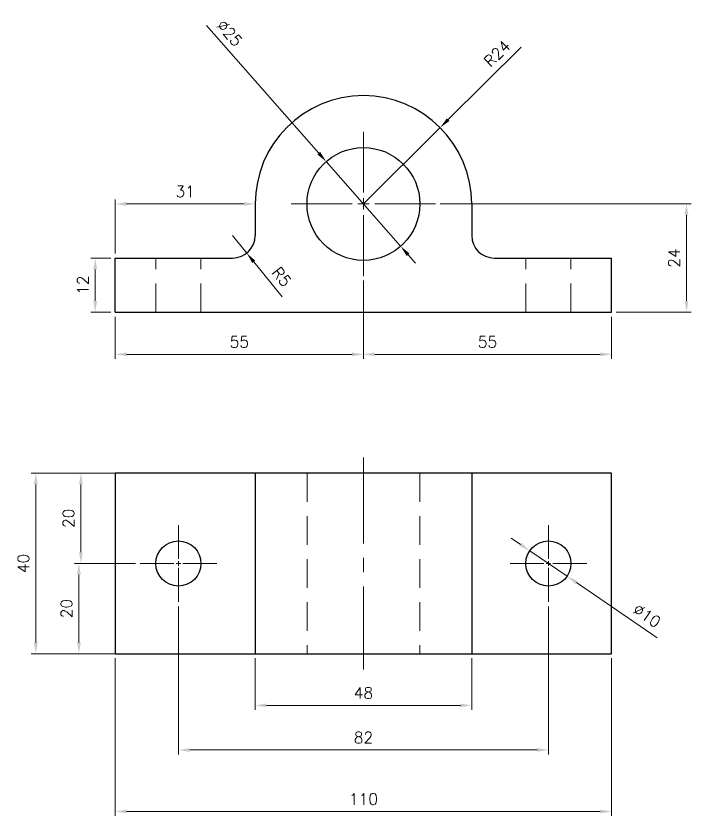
# Model space of a CAD drawing. Header units: millimetres. Extents: x 727 to 1850, y 1399 to 1703.
# Drawn here: x 1700.2 to 1849.8, y 1478.2 to 1655.5 of the extents above; entities that cross this region are included whole.
import ezdxf

# ---------------------------------------------------------------- set-up
doc = ezdxf.new("R2010")
doc.units = ezdxf.units.MM
for name, pattern in [('CENTER', [50.8, 31.75, -6.35, 6.35, -6.35]), ('CENTER2', [28.575, 19.05, -3.175, 3.175, -3.175]), ('DASHED2', [9.525, 6.35, -3.175])]:
    doc.linetypes.add(name, pattern=pattern)
for name, color, linetype, lineweight in [('CENTRO', 1, 'CENTER', 5), ('CONTORNO 1', 3, 'Continuous', 25), ('COTA', 1, 'Continuous', 13), ('TRACEJADA', 1, 'DASHED2', 13)]:
    doc.layers.add(name, color=color, linetype=linetype, lineweight=lineweight)
doc.styles.add('ROMANS', font='romans.shx')
doc.dimstyles.new('Padrão', dxfattribs={"dimtxt": 2.5, "dimasz": 2.5, "dimexe": 1, "dimexo": 1, "dimgap": 1.5, "dimtad": 1, "dimdsep": 46, "dimtxsty": 'ROMANS', "dimblk1": 'ARCHTICK', "dimblk2": 'OBLIQUE', "dimcen": 2.5, "dimclrd": 1, "dimclre": 1, "dimclrt": 2, "dimadec": 0, "dimazin": 2, "dimtfac": 1, "dimtmove": 0, "dimatfit": 3, "dimfxl": 0, "dimlwd": -1, "dimlwe": -1, "dimarcsym": 0})

# ---------------------------------------------------------------- blocks, each defined once
blk = doc.blocks.new('*U19')
at = {"layer": 'CENTRO', "color": 0, "linetype": 'CENTER2'}
for p, q in [((0, 2.5), (0, 16)), ((-16, 0), (-2.5, 0)), ((2.5, 0), (16, 0)), ((0, -16), (0, -2.5))]:
    blk.add_line(p, q, dxfattribs=at)
at = {"layer": 'CENTRO', "color": 0, "linetype": 'Continuous'}
for p, q in [((-1.25, 0), (1.25, 0)), ((0, -1.25), (0, 1.25))]:
    blk.add_line(p, q, dxfattribs=at)
blk = doc.blocks.new('*U20')
at = {"layer": 'CENTRO', "color": 0, "linetype": 'CENTER2'}
for p, q in [((0, 1), (0, 8.5)), ((-8.5, 0), (-1, 0)), ((1, 0), (8.5, 0)), ((0, -8.5), (0, -1))]:
    blk.add_line(p, q, dxfattribs=at)
at = {"layer": 'CENTRO', "color": 0, "linetype": 'Continuous'}
for p, q in [((-0.5, 0), (0.5, 0)), ((0, -0.5), (0, 0.5))]:
    blk.add_line(p, q, dxfattribs=at)
blk = doc.blocks.new('*U21')
at = {"layer": 'CENTRO', "color": 0, "linetype": 'CENTER2'}
for p, q in [((0, 1), (0, 8.5)), ((-8.5, 0), (-1, 0)), ((1, 0), (8.5, 0)), ((0, -8.5), (0, -1))]:
    blk.add_line(p, q, dxfattribs=at)
at = {"layer": 'CENTRO', "color": 0, "linetype": 'Continuous'}
for p, q in [((-0.5, 0), (0.5, 0)), ((0, -0.5), (0, 0.5))]:
    blk.add_line(p, q, dxfattribs=at)
blk = doc.blocks.new('*U22')
at = {"layer": 'CENTRO', "color": 0, "linetype": 'CENTER2'}
blk.add_line((0, 23.5), (0, -23.5), dxfattribs=at)
blk = doc.blocks.new('*D24')
at = {"layer": 'COTA', "color": 1}
for p, q in [((1722.22, 1513.15), (1722.22, 1478.19)), ((1832.22, 1513.15), (1832.22, 1478.19)), ((1724.72, 1479.19), (1829.72, 1479.19))]:
    blk.add_line(p, q, dxfattribs=at)
for points in [[(1724.72, 1479.61), (1724.72, 1478.77), (1722.22, 1479.19)], [(1829.72, 1479.61), (1829.72, 1478.77), (1832.22, 1479.19)]]:
    blk.add_solid(points, dxfattribs=at)
at = {"layer": 'Defpoints', "color": 0}
for p in [(1722.22, 1514.15), (1832.22, 1514.15), (1832.22, 1479.19)]:
    blk.add_point(p, dxfattribs=at)
at = {"layer": 'COTA', "color": 2, "insert": (1777.22, 1481.94), "char_height": 2.5, "attachment_point": 5, "style": 'ROMANS'}
blk.add_mtext('110', dxfattribs=at)
blk = doc.blocks.new('_ArchTick')
at = {"color": 0, "linetype": 'ByBlock', "const_width": 0.15}
blk.add_lwpolyline([(-0.5, -0.5), (0.5, 0.5)], dxfattribs=at)
blk = doc.blocks.new('_Oblique')
at = {"color": 0, "linetype": 'ByBlock', "lineweight": -2}
blk.add_line((-0.5, -0.5), (0.5, 0.5), dxfattribs=at)
blk = doc.blocks.new('*D25')
at = {"layer": 'COTA', "color": 1}
for p, q in [((1736.22, 1524.65), (1736.22, 1491.82)), ((1818.22, 1524.65), (1818.22, 1491.82)), ((1738.72, 1492.82), (1815.72, 1492.82))]:
    blk.add_line(p, q, dxfattribs=at)
for points in [[(1738.72, 1493.24), (1738.72, 1492.41), (1736.22, 1492.82)], [(1815.72, 1493.24), (1815.72, 1492.41), (1818.22, 1492.82)]]:
    blk.add_solid(points, dxfattribs=at)
at = {"layer": 'Defpoints', "color": 0}
for p in [(1736.22, 1525.65), (1818.22, 1525.65), (1818.22, 1492.82)]:
    blk.add_point(p, dxfattribs=at)
at = {"layer": 'COTA', "color": 2, "insert": (1777.22, 1495.57), "char_height": 2.5, "attachment_point": 5, "style": 'ROMANS'}
blk.add_mtext('82', dxfattribs=at)
blk = doc.blocks.new('*D26')
at = {"layer": 'COTA', "color": 1}
for p, q in [((1753.22, 1513.15), (1753.22, 1501.7)), ((1801.22, 1513.15), (1801.22, 1501.7)), ((1755.72, 1502.7), (1798.72, 1502.7))]:
    blk.add_line(p, q, dxfattribs=at)
for points in [[(1755.72, 1503.11), (1755.72, 1502.28), (1753.22, 1502.7)], [(1798.72, 1503.11), (1798.72, 1502.28), (1801.22, 1502.7)]]:
    blk.add_solid(points, dxfattribs=at)
at = {"layer": 'Defpoints', "color": 0}
for p in [(1753.22, 1514.15), (1801.22, 1514.15), (1801.22, 1502.7)]:
    blk.add_point(p, dxfattribs=at)
at = {"layer": 'COTA', "color": 2, "insert": (1777.22, 1505.45), "char_height": 2.5, "attachment_point": 5, "style": 'ROMANS'}
blk.add_mtext('48', dxfattribs=at)
blk = doc.blocks.new('*D27')
at = {"layer": 'COTA', "color": 1}
for p, q in [((1812.02, 1538.37), (1809.95, 1539.78)), ((1814.08, 1536.97), (1822.35, 1531.33)), ((1842.35, 1517.69), (1824.41, 1529.92))]:
    blk.add_line(p, q, dxfattribs=at)
for points in [[(1812.25, 1538.72), (1811.78, 1538.03), (1814.08, 1536.97)], [(1824.65, 1530.27), (1824.18, 1529.58), (1822.35, 1531.33)]]:
    blk.add_solid(points, dxfattribs=at)
at = {"layer": 'Defpoints', "color": 0}
for p in [(1814.08, 1536.97), (1822.35, 1531.33)]:
    blk.add_point(p, dxfattribs=at)
at = {"layer": 'COTA', "color": 2, "insert": (1840.06, 1522.58), "char_height": 2.5, "attachment_point": 5, "rotation": 325.7064, "style": 'ROMANS'}
blk.add_mtext('∅10', dxfattribs=at)
blk = doc.blocks.new('*D28')
at = {"layer": 'COTA', "color": 1}
for p, q in [((1721.22, 1554.15), (1703.6, 1554.15)), ((1704.6, 1551.65), (1704.6, 1516.65)), ((1721.22, 1514.15), (1703.6, 1514.15))]:
    blk.add_line(p, q, dxfattribs=at)
for points in [[(1704.19, 1551.65), (1705.02, 1551.65), (1704.6, 1554.15)], [(1704.19, 1516.65), (1705.02, 1516.65), (1704.6, 1514.15)]]:
    blk.add_solid(points, dxfattribs=at)
at = {"layer": 'Defpoints', "color": 0}
for p in [(1722.22, 1554.15), (1704.6, 1514.15), (1722.22, 1514.15)]:
    blk.add_point(p, dxfattribs=at)
at = {"layer": 'COTA', "color": 2, "insert": (1701.85, 1534.15), "char_height": 2.5, "attachment_point": 5, "rotation": 90, "style": 'ROMANS'}
blk.add_mtext('40', dxfattribs=at)
blk = doc.blocks.new('*D29')
at = {"layer": 'COTA', "color": 1}
for p, q in [((1726.72, 1534.15), (1713.15, 1534.15)), ((1714.15, 1531.65), (1714.15, 1516.65)), ((1726.72, 1514.15), (1713.15, 1514.15))]:
    blk.add_line(p, q, dxfattribs=at)
for points in [[(1713.74, 1531.65), (1714.57, 1531.65), (1714.15, 1534.15)], [(1713.74, 1516.65), (1714.57, 1516.65), (1714.15, 1514.15)]]:
    blk.add_solid(points, dxfattribs=at)
at = {"layer": 'Defpoints', "color": 0}
for p in [(1727.72, 1534.15), (1714.15, 1514.15), (1727.72, 1514.15)]:
    blk.add_point(p, dxfattribs=at)
at = {"layer": 'COTA', "color": 2, "insert": (1711.4, 1524.15), "char_height": 2.5, "attachment_point": 5, "rotation": 90, "style": 'ROMANS'}
blk.add_mtext('20', dxfattribs=at)
blk = doc.blocks.new('*D30')
at = {"layer": 'COTA', "color": 1}
for p, q in [((1726.72, 1554.15), (1713.6, 1554.15)), ((1714.6, 1536.65), (1714.6, 1551.65)), ((1726.72, 1534.15), (1713.6, 1534.15))]:
    blk.add_line(p, q, dxfattribs=at)
for points in [[(1714.19, 1551.65), (1715.02, 1551.65), (1714.6, 1554.15)], [(1714.19, 1536.65), (1715.02, 1536.65), (1714.6, 1534.15)]]:
    blk.add_solid(points, dxfattribs=at)
at = {"layer": 'Defpoints', "color": 0}
for p in [(1714.6, 1554.15), (1727.72, 1554.15), (1727.72, 1534.15)]:
    blk.add_point(p, dxfattribs=at)
at = {"layer": 'COTA', "color": 2, "insert": (1711.85, 1544.15), "char_height": 2.5, "attachment_point": 5, "rotation": 90, "style": 'ROMANS'}
blk.add_mtext('20', dxfattribs=at)
blk = doc.blocks.new('*D33')
at = {"layer": 'COTA', "color": 1}
for p, q in [((1742.42, 1653.36), (1767.3, 1625.08)), ((1785.47, 1604.44), (1768.96, 1623.2)), ((1787.13, 1602.56), (1788.78, 1600.68))]:
    blk.add_line(p, q, dxfattribs=at)
for points in [[(1767.62, 1625.36), (1766.99, 1624.8), (1768.96, 1623.2)], [(1787.44, 1602.84), (1786.81, 1602.28), (1785.47, 1604.44)]]:
    blk.add_solid(points, dxfattribs=at)
at = {"layer": 'Defpoints', "color": 0}
for p in [(1768.96, 1623.2), (1785.47, 1604.44)]:
    blk.add_point(p, dxfattribs=at)
at = {"layer": 'COTA', "color": 2, "insert": (1747.56, 1651.68), "char_height": 2.5, "attachment_point": 5, "rotation": 311.3529, "style": 'ROMANS'}
blk.add_mtext('∅25', dxfattribs=at)
blk = doc.blocks.new('*D34')
at = {"layer": 'COTA', "color": 1}
for p, q in [((1812.17, 1648.56), (1796.01, 1632.5)), ((1777.22, 1613.82), (1794.24, 1630.74))]:
    blk.add_line(p, q, dxfattribs=at)
blk.add_solid([(1795.72, 1632.8), (1796.3, 1632.21), (1794.24, 1630.74)], dxfattribs=at)
at = {"layer": 'Defpoints', "color": 0}
for p in [(1794.24, 1630.74), (1777.22, 1613.82)]:
    blk.add_point(p, dxfattribs=at)
at = {"layer": 'COTA', "color": 2, "insert": (1806.84, 1647.14), "char_height": 2.5, "attachment_point": 5, "rotation": 44.8249, "style": 'ROMANS'}
blk.add_mtext('R24', dxfattribs=at)
blk = doc.blocks.new('*D35')
at = {"layer": 'COTA', "color": 1}
for p, q in [((1748.22, 1606.82), (1751.35, 1602.92)), ((1759.17, 1593.21), (1752.92, 1600.98))]:
    blk.add_line(p, q, dxfattribs=at)
blk.add_solid([(1753.24, 1601.24), (1752.59, 1600.72), (1751.35, 1602.92)], dxfattribs=at)
at = {"layer": 'Defpoints', "color": 0}
for p in [(1748.22, 1606.82), (1751.35, 1602.92)]:
    blk.add_point(p, dxfattribs=at)
at = {"layer": 'COTA', "color": 2, "insert": (1759.1, 1597.68), "char_height": 2.5, "attachment_point": 5, "rotation": 308.8286, "style": 'ROMANS'}
blk.add_mtext('R5', dxfattribs=at)
blk = doc.blocks.new('*D36')
at = {"layer": 'COTA', "color": 1}
for p, q in [((1722.22, 1602.82), (1722.22, 1614.82)), ((1724.72, 1613.82), (1750.72, 1613.82))]:
    blk.add_line(p, q, dxfattribs=at)
for points in [[(1724.72, 1614.24), (1724.72, 1613.4), (1722.22, 1613.82)], [(1750.72, 1614.24), (1750.72, 1613.4), (1753.22, 1613.82)]]:
    blk.add_solid(points, dxfattribs=at)
at = {"layer": 'Defpoints', "color": 0}
for p in [(1753.22, 1613.82), (1753.22, 1613.82), (1722.22, 1601.82)]:
    blk.add_point(p, dxfattribs=at)
at = {"layer": 'COTA', "color": 2, "insert": (1737.72, 1616.57), "char_height": 2.5, "attachment_point": 5, "style": 'ROMANS'}
blk.add_mtext('31', dxfattribs=at)
blk = doc.blocks.new('*D37')
at = {"layer": 'COTA', "color": 1}
for p, q in [((1721.22, 1601.82), (1716.78, 1601.82)), ((1717.78, 1592.32), (1717.78, 1599.32)), ((1721.22, 1589.82), (1716.78, 1589.82))]:
    blk.add_line(p, q, dxfattribs=at)
for points in [[(1717.36, 1599.32), (1718.19, 1599.32), (1717.78, 1601.82)], [(1717.36, 1592.32), (1718.19, 1592.32), (1717.78, 1589.82)]]:
    blk.add_solid(points, dxfattribs=at)
at = {"layer": 'Defpoints', "color": 0}
for p in [(1717.78, 1601.82), (1722.22, 1601.82), (1722.22, 1589.82)]:
    blk.add_point(p, dxfattribs=at)
at = {"layer": 'COTA', "color": 2, "insert": (1715.03, 1595.82), "char_height": 2.5, "attachment_point": 5, "rotation": 90, "style": 'ROMANS'}
blk.add_mtext('12', dxfattribs=at)
blk = doc.blocks.new('*D38')
at = {"layer": 'COTA', "color": 1}
for p, q in [((1794.22, 1613.82), (1849.82, 1613.82)), ((1848.82, 1611.32), (1848.82, 1592.32)), ((1833.22, 1589.82), (1849.82, 1589.82))]:
    blk.add_line(p, q, dxfattribs=at)
for points in [[(1848.4, 1611.32), (1849.24, 1611.32), (1848.82, 1613.82)], [(1848.4, 1592.32), (1849.24, 1592.32), (1848.82, 1589.82)]]:
    blk.add_solid(points, dxfattribs=at)
at = {"layer": 'Defpoints', "color": 0}
for p in [(1793.22, 1613.82), (1832.22, 1589.82), (1848.82, 1589.82)]:
    blk.add_point(p, dxfattribs=at)
at = {"layer": 'COTA', "color": 2, "insert": (1846.07, 1601.82), "char_height": 2.5, "attachment_point": 5, "rotation": 90, "style": 'ROMANS'}
blk.add_mtext('24', dxfattribs=at)
blk = doc.blocks.new('*D39')
at = {"layer": 'COTA', "color": 1}
for p, q in [((1777.22, 1596.82), (1777.22, 1579.49)), ((1722.22, 1588.82), (1722.22, 1579.49)), ((1774.72, 1580.49), (1724.72, 1580.49))]:
    blk.add_line(p, q, dxfattribs=at)
for points in [[(1724.72, 1580.91), (1724.72, 1580.08), (1722.22, 1580.49)], [(1774.72, 1580.91), (1774.72, 1580.08), (1777.22, 1580.49)]]:
    blk.add_solid(points, dxfattribs=at)
at = {"layer": 'Defpoints', "color": 0}
for p in [(1777.22, 1597.82), (1722.22, 1589.82), (1722.22, 1580.49)]:
    blk.add_point(p, dxfattribs=at)
at = {"layer": 'COTA', "color": 2, "insert": (1749.72, 1583.24), "char_height": 2.5, "attachment_point": 5, "style": 'ROMANS'}
blk.add_mtext('55', dxfattribs=at)
blk = doc.blocks.new('*D40')
at = {"layer": 'COTA', "color": 1}
for p, q in [((1777.22, 1596.82), (1777.22, 1579.49)), ((1832.22, 1588.82), (1832.22, 1579.49)), ((1779.72, 1580.49), (1829.72, 1580.49))]:
    blk.add_line(p, q, dxfattribs=at)
for points in [[(1779.72, 1580.91), (1779.72, 1580.08), (1777.22, 1580.49)], [(1829.72, 1580.91), (1829.72, 1580.08), (1832.22, 1580.49)]]:
    blk.add_solid(points, dxfattribs=at)
at = {"layer": 'Defpoints', "color": 0}
for p in [(1777.22, 1597.82), (1832.22, 1589.82), (1832.22, 1580.49)]:
    blk.add_point(p, dxfattribs=at)
at = {"layer": 'COTA', "color": 2, "insert": (1804.72, 1583.24), "char_height": 2.5, "attachment_point": 5, "style": 'ROMANS'}
blk.add_mtext('55', dxfattribs=at)

msp = doc.modelspace()

# ---------------------------------------------------------------- linework, layer by layer
at = {"layer": 'CONTORNO 1'}
for p, q in [((1753.215, 1613.82), (1753.215, 1606.82)), ((1801.215, 1613.82), (1801.215, 1606.82)), ((1722.215, 1601.82), (1748.215, 1601.82)), ((1722.215, 1589.82), (1722.215, 1601.82)), ((1806.215, 1601.82), (1832.215, 1601.82)), ((1832.215, 1589.82), (1832.215, 1601.82)), ((1722.215, 1589.82), (1832.215, 1589.82)), ((1731.215, 1589.82), (1731.215, 1589.82)), ((1741.215, 1589.82), (1741.215, 1589.82)), ((1722.215, 1554.149), (1722.215, 1514.149)), ((1832.215, 1554.149), (1722.215, 1554.149)), ((1753.215, 1554.149), (1753.215, 1514.149)), ((1801.215, 1554.149), (1801.215, 1514.149)), ((1832.215, 1514.149), (1832.215, 1554.149)), ((1722.215, 1514.149), (1832.215, 1514.149))]:
    msp.add_line(p, q, dxfattribs=at)
for centre, radius in [((1777.215, 1613.82), 12.5), ((1736.215, 1534.149), 5), ((1818.215, 1534.149), 5)]:
    msp.add_circle(centre, radius, dxfattribs=at)
for centre, radius, start, end in [((1777.215, 1613.82), 24, 360, 180), ((1748.215, 1606.82), 5, 270, 360), ((1806.215, 1606.82), 5, 180, 270)]:
    msp.add_arc(centre, radius, start, end, dxfattribs=at)
at = {"layer": 'TRACEJADA'}
for p, q in [((1731.215, 1589.82), (1731.215, 1601.82)), ((1741.215, 1589.82), (1741.215, 1601.82)), ((1813.215, 1589.82), (1813.215, 1601.82)), ((1823.215, 1589.82), (1823.215, 1601.82)), ((1764.715, 1554.149), (1764.715, 1514.149)), ((1789.715, 1554.149), (1789.715, 1514.149))]:
    msp.add_line(p, q, dxfattribs=at)

# ---------------------------------------------------------------- block references
at = {"layer": 'CENTRO', "linetype": 'CENTER2'}
for name, p in [('*U19', (1777.215, 1613.82)), ('*U22', (1777.215, 1534.149)), ('*U21', (1736.215, 1534.149)), ('*U20', (1818.215, 1534.149))]:
    msp.add_blockref(name, p, dxfattribs=at)

# ---------------------------------------------------------------- dimensions: what is measured, and where the dimension line sits
at = {"layer": 'COTA'}
for p1, p2, picture, middle in [((1785.474, 1604.437), (1768.957, 1623.203), '*D33', (1745.491, 1649.864)), ((1814.085, 1536.966), (1822.346, 1531.332), '*D27', (1838.507, 1520.31))]:
    dim = msp.add_diameter_dim_2p(p1=p1, p2=p2, dimstyle='Padrão', dxfattribs=at)
    dim.commit()
    dim.dimension.update_dxf_attribs({"geometry": picture, "text_midpoint": middle, "dimtype": 163})
for center, mpoint, picture, middle in [((1777.215, 1613.82), (1794.238, 1630.739), '*D34', (1808.782, 1645.194)), ((1748.215, 1606.82), (1751.35, 1602.925), '*D35', (1756.96, 1595.955))]:
    dim = msp.add_radius_dim(center=center, mpoint=mpoint, dimstyle='Padrão', dxfattribs=at)
    dim.commit()
    dim.dimension.update_dxf_attribs({"geometry": picture, "text_midpoint": middle, "dimtype": 164})
for base, p1, p2, picture, middle in [((1753.215, 1613.82), (1722.215, 1601.82), (1753.215, 1613.82), '*D36', (1737.715, 1616.57)), ((1722.215, 1580.494), (1777.215, 1597.82), (1722.215, 1589.82), '*D39', (1749.715, 1583.244)), ((1832.215, 1580.494), (1777.215, 1597.82), (1832.215, 1589.82), '*D40', (1804.715, 1583.244)), ((1818.215, 1492.822), (1736.215, 1525.649), (1818.215, 1525.649), '*D25', (1777.215, 1495.572)), ((1832.215, 1479.189), (1722.215, 1514.149), (1832.215, 1514.149), '*D24', (1777.215, 1481.939)), ((1801.215, 1502.698), (1753.215, 1514.149), (1801.215, 1514.149), '*D26', (1777.215, 1505.448))]:
    dim = msp.add_linear_dim(base=base, p1=p1, p2=p2, dimstyle='Padrão', dxfattribs=at)
    dim.commit()
    dim.dimension.update_dxf_attribs({"geometry": picture, "text_midpoint": middle})
for base, p1, p2, picture, middle in [((1848.82, 1589.82), (1793.215, 1613.82), (1832.215, 1589.82), '*D38', (1846.07, 1601.82)), ((1717.776, 1601.82), (1722.215, 1589.82), (1722.215, 1601.82), '*D37', (1715.026, 1595.82)), ((1704.603, 1514.149), (1722.215, 1554.149), (1722.215, 1514.149), '*D28', (1701.853, 1534.149)), ((1714.603, 1554.149), (1727.715, 1534.149), (1727.715, 1554.149), '*D30', (1711.853, 1544.149)), ((1714.152, 1514.149), (1727.715, 1534.149), (1727.715, 1514.149), '*D29', (1711.402, 1524.149))]:
    dim = msp.add_linear_dim(base=base, p1=p1, p2=p2, angle=90, dimstyle='Padrão', dxfattribs=at)
    dim.commit()
    dim.dimension.update_dxf_attribs({"geometry": picture, "text_midpoint": middle})

doc.saveas('drawing.dxf')
